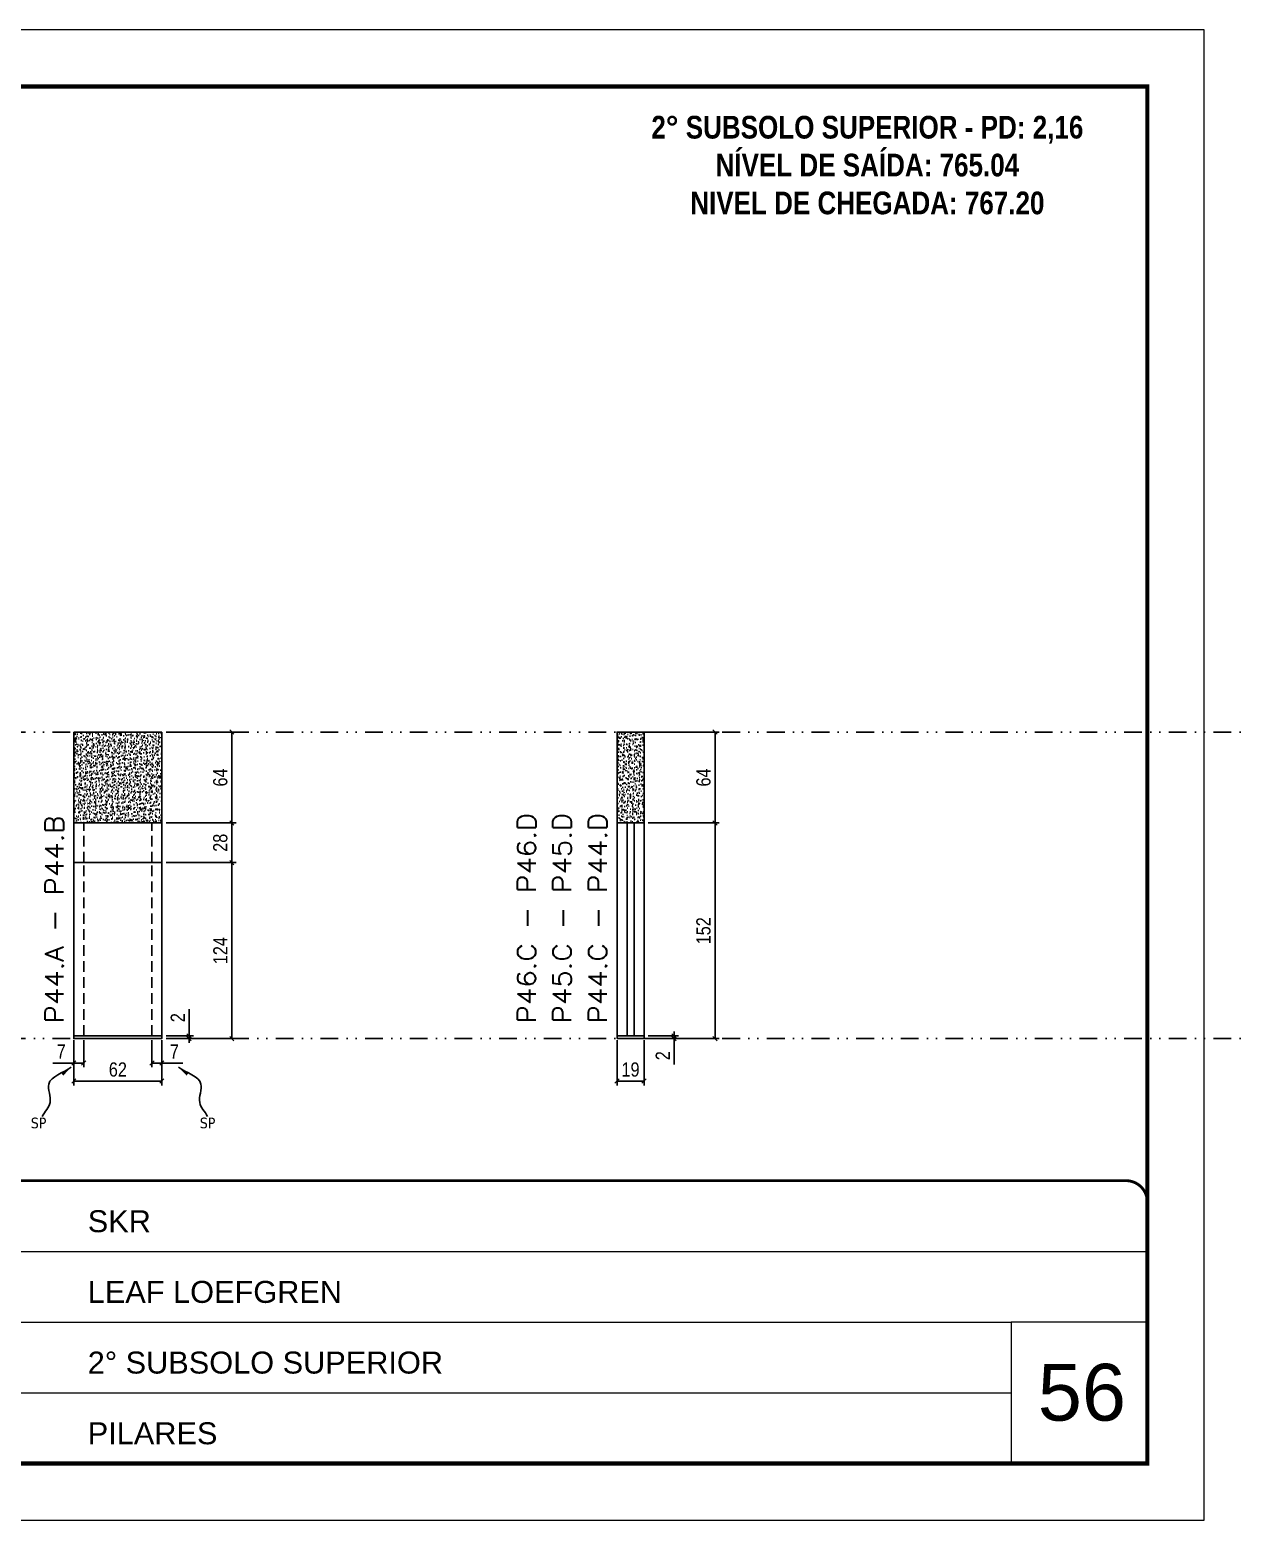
# Model space of a CAD drawing. Extents: x 13741 to 27878, y -21631 to 6985.
# Drawn here: x 19826 to 20677, y -8997 to -7947 of the extents above; entities that cross this region are included whole.
import ezdxf

# ---------------------------------------------------------------- set-up
doc = ezdxf.new("R2010")
doc.units = 0
for name, pattern in [('CONTINUO', [0]), ('DASHED', [0.75, 0.5, -0.25]), ('DIVIDE2', [0.625, 0.25, -0.125, 0, -0.125, 0, -0.125]), ('HIDDEN', [0.375, 0.25, -0.125])]:
    doc.linetypes.add(name, pattern=pattern)
for name, color, linetype, lineweight in [('CARIMBO', 255, 'Continuous', 9), ('Folhas', 255, 'Continuous', 9), ('SARRAFO DE PRESSAO', 251, 'DASHED', 9), ('Texto Seção', 7, 'Continuous', 15)]:
    doc.layers.add(name, color=color, linetype=linetype, lineweight=lineweight)
for name, color, linetype in [('COTA', 241, 'Continuous'), ('NOMENCLATURA', 7, 'Continuous'), ('Nível', 160, 'Continuous'), ('Painéis', 200, 'Continuous'), ('SARR_2.2x7', 40, 'Continuous'), ('Sarrafo de Pressão', 42, 'HIDDEN'), ('texto', 7, 'Continuous')]:
    doc.layers.add(name, color=color, linetype=linetype)
doc.styles.add('ARIAL', font='arial.ttf')
doc.styles.add('COTA TECNICA', font='techl___.ttf', dxfattribs={"height": 10})
doc.styles.add('COTA TECNICA-50', font='techl___.ttf', dxfattribs={"height": 10})
doc.styles.add('REGUA-120', font='ROMANS.shx', dxfattribs={"height": 15})
doc.styles.add('ROMANC', font='techb___.ttf', dxfattribs={"height": 2.5})
doc.styles.get("Standard").update_dxf_attribs({"font": 'arial.ttf'})
doc.styles.add('Tecnologia', font='')
doc.styles.get('Tecnologia').set_extended_font_data('Forgotten Futurist')
doc.dimstyles.new('COTA PAINEL-50', dxfattribs={"dimtxt": 10, "dimasz": 3, "dimexe": 3, "dimexo": 3, "dimgap": 3, "dimtad": 1, "dimdec": 1, "dimzin": 12, "dimdsep": 46, "dimtxsty": 'COTA TECNICA-50', "dimblk1": 'OBLIQUE', "dimblk2": 'OBLIQUE', "dimsah": 1, "dimcen": 0.9, "dimclrd": 4, "dimclre": 4, "dimclrt": 240, "dimadec": 1, "dimazin": 3, "dimtfac": 1, "dimtdec": 1, "dimtmove": 0, "dimatfit": 3, "dimfxl": 1, "dimtolj": 1, "dimtzin": 12, "dimarcsym": 0})
doc.dimstyles.new('PAINEL', dxfattribs={"dimtxt": 10, "dimasz": 3, "dimexe": 3, "dimexo": 3, "dimgap": 3, "dimtad": 1, "dimdec": 1, "dimzin": 12, "dimdsep": 46, "dimtxsty": 'COTA TECNICA', "dimblk1": 'OBLIQUE', "dimblk2": 'OBLIQUE', "dimsah": 1, "dimcen": 0.9, "dimclrd": 4, "dimclre": 4, "dimclrt": 240, "dimadec": 1, "dimazin": 3, "dimtfac": 1, "dimtdec": 1, "dimtmove": 0, "dimatfit": 3, "dimfxl": 1, "dimtolj": 1, "dimtzin": 12, "dimarcsym": 0})
doc.dimstyles.get("Standard").update_dxf_attribs({"dimtxt": 0.18, "dimasz": 0.18, "dimexe": 0.18, "dimexo": 0.0625, "dimgap": 0.09, "dimtad": 0, "dimtih": 1, "dimtoh": 1, "dimdec": 4, "dimzin": 0, "dimdsep": 46, "dimtxsty": 'Standard', "dimcen": 0.09, "dimadec": 0, "dimazin": 0, "dimtfac": 1, "dimtdec": 4, "dimtofl": 0, "dimtmove": 0, "dimatfit": 3, "dimfxl": 1, "dimtolj": 1, "dimtzin": 0, "dimarcsym": 0})

# ---------------------------------------------------------------- blocks, each defined once
blk = doc.blocks.new('9999999999')
at = {"color": 30, "linetype": 'CONTINUO'}
for p, q in [((98564.6, 34230.2), (98564.6, 34429.4)), ((98564.6, 34379.6), (99584, 34379.6)), ((98564.6, 34329.8), (99488, 34329.8)), ((99584, 34329.8), (99488, 34329.8)), ((99488, 34329.8), (99488, 34230.2)), ((98564.6, 34280), (99488, 34280))]:
    blk.add_line(p, q, dxfattribs=at)
at = {"color": 30, "linetype": 'CONTINUO', "const_width": 2}
blk.add_lwpolyline([(99584, 34230.2), (99584, 34414.4, 0.414214), (99569, 34429.4), (98229, 34429.4, 0.414214), (98214, 34414.4), (98214, 34245.2, 0.414214), (98229, 34230.2), (99584, 34230.2)], format="xyb", dxfattribs=at)
at = {"layer": 'Folhas'}
blk.add_lwpolyline([(98139, 34190.2), (99624, 34190.2), (99624, 35240.2), (98139, 35240.2)], close=True, dxfattribs=at)
at = {"layer": 'Folhas', "color": 30, "const_width": 3}
blk.add_lwpolyline([(98214, 34230.2), (99584, 34230.2), (99584, 35200.2), (98214, 35200.2)], close=True, dxfattribs=at)
at = {"color": 7, "linetype": 'Continuous', "ltscale": 5, "style": 'ARIAL'}
for s, height, p in [('SKR', 15.48, (98837.7, 34393.1)), ('LEAF LOEFGREN', 15.483, (98837.7, 34343.3)), ('2° SUBSOLO SUPERIOR', 15.483, (98837.7, 34293.5)), ('NOVA SISTEMAS CONSTRUTIVOS', 11.059, (98263.2, 34267.2)), ('PILARES', 15.48, (98837.7, 34243.7))]:
    blk.add_text(s, height=height, dxfattribs=at).set_placement(p)
at = {"layer": 'Folhas', "color": 7, "style": 'Tecnologia', "width": 1.5}
for s, p in [('CLIENTE:', (98573.7, 34397.2)), ('OBRA:', (98573.7, 34347.3)), ('PAVIMENTO:', (98573.7, 34297.5)), ('PROJETO:', (98573.7, 34247.7))]:
    blk.add_text(s, height=14, dxfattribs=at).set_placement(p)
blk = doc.blocks.new('_Oblique')
at = {"color": 0, "linetype": 'ByBlock', "lineweight": -2}
blk.add_line((-0.5, -0.5), (0.5, 0.5), dxfattribs=at)
blk = doc.blocks.new('*D2196')
at = {"layer": 'COTA', "color": 4, "lineweight": -2, "transparency": 16777216}
for p, q in [((19857.4, -8658.5), (19857.4, -8690.4)), ((19919.4, -8658.5), (19919.4, -8690.4)), ((19919.4, -8687.4), (19857.4, -8687.4))]:
    blk.add_line(p, q, dxfattribs=at)
at = {"layer": 'Defpoints', "color": 0, "transparency": 16777216}
for p in [(19857.4, -8655.5), (19919.4, -8655.5), (19857.4, -8687.4)]:
    blk.add_point(p, dxfattribs=at)
at = {"layer": 'COTA', "color": 4, "lineweight": -2, "transparency": 16777216, "xscale": 3, "yscale": 3, "zscale": 3, "rotation": 180}
blk.add_blockref('_Oblique', (19857.4, -8687.4), dxfattribs=at)
at = {"layer": 'COTA', "color": 4, "lineweight": -2, "transparency": 16777216, "xscale": 3, "yscale": 3, "zscale": 3}
blk.add_blockref('_Oblique', (19919.4, -8687.4), dxfattribs=at)
at = {"layer": 'COTA', "color": 240, "transparency": 16777216, "insert": (19888.4, -8679.3), "char_height": 10, "attachment_point": 5, "style": 'COTA TECNICA'}
blk.add_mtext('\\A1;62', dxfattribs=at)
blk = doc.blocks.new('*D2197')
at = {"layer": 'COTA', "color": 4, "lineweight": -2, "transparency": 16777216}
for p, q in [((19912.4, -8658.5), (19912.4, -8677.7)), ((19919.4, -8660.5), (19919.4, -8677.7)), ((19912.4, -8674.7), (19919.4, -8674.7)), ((19919.4, -8674.7), (19934.1, -8674.7))]:
    blk.add_line(p, q, dxfattribs=at)
at = {"layer": 'Defpoints', "color": 0, "transparency": 16777216}
for p in [(19912.4, -8655.5), (19919.4, -8657.5), (19919.4, -8674.7)]:
    blk.add_point(p, dxfattribs=at)
at = {"layer": 'COTA', "color": 4, "lineweight": -2, "transparency": 16777216, "xscale": 3, "yscale": 3, "zscale": 3, "rotation": 180}
blk.add_blockref('_Oblique', (19912.4, -8674.7), dxfattribs=at)
at = {"layer": 'COTA', "color": 4, "lineweight": -2, "transparency": 16777216, "xscale": 3, "yscale": 3, "zscale": 3}
blk.add_blockref('_Oblique', (19919.4, -8674.7), dxfattribs=at)
at = {"layer": 'COTA', "color": 240, "transparency": 16777216, "insert": (19928.2, -8666.6), "char_height": 10, "attachment_point": 5, "style": 'COTA TECNICA-50'}
blk.add_mtext('\\A1;7', dxfattribs=at)
blk = doc.blocks.new('*D2198')
at = {"layer": 'COTA', "color": 4, "lineweight": -2, "transparency": 16777216}
for p, q in [((19857.4, -8660.5), (19857.4, -8677.7)), ((19864.4, -8658.5), (19864.4, -8677.7)), ((19857.4, -8674.7), (19842.6, -8674.7)), ((19864.4, -8674.7), (19857.4, -8674.7))]:
    blk.add_line(p, q, dxfattribs=at)
at = {"layer": 'Defpoints', "color": 0, "transparency": 16777216}
for p in [(19857.4, -8657.5), (19864.4, -8655.5), (19857.4, -8674.7)]:
    blk.add_point(p, dxfattribs=at)
at = {"layer": 'COTA', "color": 4, "lineweight": -2, "transparency": 16777216, "xscale": 3, "yscale": 3, "zscale": 3, "rotation": 180}
blk.add_blockref('_Oblique', (19857.4, -8674.7), dxfattribs=at)
at = {"layer": 'COTA', "color": 4, "lineweight": -2, "transparency": 16777216, "xscale": 3, "yscale": 3, "zscale": 3}
blk.add_blockref('_Oblique', (19864.4, -8674.7), dxfattribs=at)
at = {"layer": 'COTA', "color": 240, "transparency": 16777216, "insert": (19848.5, -8666.6), "char_height": 10, "attachment_point": 5, "style": 'COTA TECNICA-50'}
blk.add_mtext('\\A1;7', dxfattribs=at)
blk = doc.blocks.new('*D2199')
at = {"layer": 'COTA', "color": 4, "lineweight": -2, "transparency": 16777216}
for p, q in [((19938.6, -8655.5), (19938.6, -8636.7)), ((19922.4, -8655.5), (19941.6, -8655.5)), ((19922.4, -8657.5), (19941.6, -8657.5)), ((19938.6, -8657.5), (19938.6, -8655.5)), ((19938.6, -8657.5), (19938.6, -8660.5))]:
    blk.add_line(p, q, dxfattribs=at)
at = {"layer": 'Defpoints', "color": 0, "transparency": 16777216}
for p in [(19919.4, -8655.5), (19919.4, -8657.5), (19938.6, -8657.5)]:
    blk.add_point(p, dxfattribs=at)
at = {"layer": 'COTA', "color": 4, "lineweight": -2, "transparency": 16777216, "xscale": 3, "yscale": 3, "zscale": 3}
for p, rotation in [((19938.6, -8655.5), 270), ((19938.6, -8657.5), 90)]:
    blk.add_blockref('_Oblique', p, dxfattribs=dict(at, rotation=rotation))
at = {"layer": 'COTA', "color": 240, "transparency": 16777216, "insert": (19930.6, -8642.7), "char_height": 10, "attachment_point": 5, "rotation": 90, "style": 'COTA TECNICA-50'}
blk.add_mtext('\\A1;2', dxfattribs=at)
blk = doc.blocks.new('*D2204')
at = {"layer": 'COTA', "color": 4, "lineweight": -2, "transparency": 16777216}
for p, q in [((19922.4, -8441.5), (19971.7, -8441.5)), ((19968.7, -8505.5), (19968.7, -8441.5)), ((19922.4, -8505.5), (19971.7, -8505.5))]:
    blk.add_line(p, q, dxfattribs=at)
at = {"layer": 'Defpoints', "color": 0, "transparency": 16777216}
for p in [(19919.4, -8441.5), (19968.7, -8441.5), (19919.4, -8505.5)]:
    blk.add_point(p, dxfattribs=at)
at = {"layer": 'COTA', "color": 4, "lineweight": -2, "transparency": 16777216, "xscale": 3, "yscale": 3, "zscale": 3}
for p, rotation in [((19968.7, -8441.5), 90), ((19968.7, -8505.5), 270)]:
    blk.add_blockref('_Oblique', p, dxfattribs=dict(at, rotation=rotation))
at = {"layer": 'COTA', "color": 240, "transparency": 16777216, "insert": (19960.6, -8473.5), "char_height": 10, "attachment_point": 5, "rotation": 90, "style": 'COTA TECNICA-50'}
blk.add_mtext('\\A1;64', dxfattribs=at)
blk = doc.blocks.new('*D2200')
at = {"layer": 'COTA', "color": 4, "lineweight": -2, "transparency": 16777216}
for p, q in [((19922.4, -8505.5), (19971.7, -8505.5)), ((19968.7, -8533.5), (19968.7, -8505.5)), ((19922.4, -8533.5), (19971.7, -8533.5))]:
    blk.add_line(p, q, dxfattribs=at)
at = {"layer": 'Defpoints', "color": 0, "transparency": 16777216}
for p in [(19919.4, -8505.5), (19968.7, -8505.5), (19919.4, -8533.5)]:
    blk.add_point(p, dxfattribs=at)
at = {"layer": 'COTA', "color": 4, "lineweight": -2, "transparency": 16777216, "xscale": 3, "yscale": 3, "zscale": 3}
for p, rotation in [((19968.7, -8505.5), 90), ((19968.7, -8533.5), 270)]:
    blk.add_blockref('_Oblique', p, dxfattribs=dict(at, rotation=rotation))
at = {"layer": 'COTA', "color": 240, "transparency": 16777216, "insert": (19960.6, -8519.5), "char_height": 10, "attachment_point": 5, "rotation": 90, "style": 'COTA TECNICA-50'}
blk.add_mtext('\\A1;28', dxfattribs=at)
blk = doc.blocks.new('*D2201')
at = {"layer": 'COTA', "color": 4, "linetype": 'ByBlock', "lineweight": -2, "transparency": 16777216}
for p, q in [((19922.4, -8533.5), (19971.7, -8533.5)), ((19968.7, -8657.5), (19968.7, -8533.5)), ((19922.4, -8657.5), (19971.7, -8657.5))]:
    blk.add_line(p, q, dxfattribs=at)
at = {"layer": 'Defpoints', "color": 0, "linetype": 'ByBlock', "transparency": 16777216}
for p in [(19919.4, -8533.5), (19968.7, -8533.5), (19919.4, -8657.5)]:
    blk.add_point(p, dxfattribs=at)
at = {"layer": 'COTA', "color": 4, "linetype": 'ByBlock', "lineweight": -2, "transparency": 16777216, "xscale": 3, "yscale": 3, "zscale": 3}
for p, rotation in [((19968.7, -8533.5), 90), ((19968.7, -8657.5), 270)]:
    blk.add_blockref('_Oblique', p, dxfattribs=dict(at, rotation=rotation))
at = {"layer": 'COTA', "color": 240, "linetype": 'ByBlock', "transparency": 16777216, "insert": (19960.6, -8595.5), "char_height": 10, "attachment_point": 5, "rotation": 90, "style": 'COTA TECNICA'}
blk.add_mtext('\\A1;124', dxfattribs=at)
blk = doc.blocks.new('*D2202')
at = {"layer": 'COTA', "color": 4, "linetype": 'ByBlock', "lineweight": -2, "transparency": 16777216}
for p, q in [((19922.4, -8533.5), (19971.7, -8533.5)), ((19968.7, -8657.5), (19968.7, -8533.5)), ((19922.4, -8657.5), (19971.7, -8657.5))]:
    blk.add_line(p, q, dxfattribs=at)
at = {"layer": 'Defpoints', "color": 0, "linetype": 'ByBlock', "transparency": 16777216}
for p in [(19919.4, -8533.5), (19968.7, -8533.5), (19919.4, -8657.5)]:
    blk.add_point(p, dxfattribs=at)
at = {"layer": 'COTA', "color": 4, "linetype": 'ByBlock', "lineweight": -2, "transparency": 16777216, "xscale": 3, "yscale": 3, "zscale": 3}
for p, rotation in [((19968.7, -8533.5), 90), ((19968.7, -8657.5), 270)]:
    blk.add_blockref('_Oblique', p, dxfattribs=dict(at, rotation=rotation))
at = {"layer": 'COTA', "color": 240, "linetype": 'ByBlock', "transparency": 16777216, "insert": (19960.6, -8595.5), "char_height": 10, "attachment_point": 5, "rotation": 90, "style": 'COTA TECNICA'}
blk.add_mtext('\\A1;124', dxfattribs=at)
blk = doc.blocks.new('*D2193')
at = {"layer": 'COTA', "color": 4, "lineweight": -2, "transparency": 16777216}
for p, q in [((20240, -8658.5), (20240, -8690.4)), ((20259, -8658.5), (20259, -8690.4)), ((20240, -8687.4), (20259, -8687.4))]:
    blk.add_line(p, q, dxfattribs=at)
at = {"layer": 'Defpoints', "color": 0, "transparency": 16777216}
for p in [(20240, -8655.5), (20259, -8655.5), (20259, -8687.4)]:
    blk.add_point(p, dxfattribs=at)
at = {"layer": 'COTA', "color": 4, "lineweight": -2, "transparency": 16777216, "xscale": 3, "yscale": 3, "zscale": 3, "rotation": 180}
blk.add_blockref('_Oblique', (20240, -8687.4), dxfattribs=at)
at = {"layer": 'COTA', "color": 4, "lineweight": -2, "transparency": 16777216, "xscale": 3, "yscale": 3, "zscale": 3}
blk.add_blockref('_Oblique', (20259, -8687.4), dxfattribs=at)
at = {"layer": 'COTA', "color": 240, "transparency": 16777216, "insert": (20249.5, -8679.3), "char_height": 10, "attachment_point": 5, "style": 'COTA TECNICA'}
blk.add_mtext('\\A1;19', dxfattribs=at)
blk = doc.blocks.new('*D2194')
at = {"layer": 'COTA', "color": 4, "lineweight": -2, "transparency": 16777216}
for p, q in [((20262, -8655.5), (20283.2, -8655.5)), ((20262, -8657.5), (20283.2, -8657.5)), ((20280.2, -8655.5), (20280.2, -8652.5)), ((20280.2, -8655.5), (20280.2, -8657.5)), ((20280.2, -8657.5), (20280.2, -8675.6))]:
    blk.add_line(p, q, dxfattribs=at)
at = {"layer": 'Defpoints', "color": 0, "transparency": 16777216}
for p in [(20259, -8655.5), (20259, -8657.5), (20280.2, -8655.5)]:
    blk.add_point(p, dxfattribs=at)
at = {"layer": 'COTA', "color": 4, "lineweight": -2, "transparency": 16777216, "xscale": 3, "yscale": 3, "zscale": 3}
for p, rotation in [((20280.2, -8655.5), 270), ((20280.2, -8657.5), 90)]:
    blk.add_blockref('_Oblique', p, dxfattribs=dict(at, rotation=rotation))
at = {"layer": 'COTA', "color": 240, "transparency": 16777216, "insert": (20272.2, -8669.5), "char_height": 10, "attachment_point": 5, "rotation": 90, "style": 'COTA TECNICA-50'}
blk.add_mtext('\\A1;2', dxfattribs=at)
blk = doc.blocks.new('*D2203')
at = {"layer": 'COTA', "color": 4, "linetype": 'ByBlock', "lineweight": -2, "transparency": 16777216}
for p, q in [((20262, -8441.5), (20312, -8441.5)), ((20309, -8441.5), (20309, -8505.5)), ((20262, -8505.5), (20312, -8505.5))]:
    blk.add_line(p, q, dxfattribs=at)
at = {"layer": 'Defpoints', "color": 0, "linetype": 'ByBlock', "transparency": 16777216}
for p in [(20259, -8441.5), (20259, -8505.5), (20309, -8505.5)]:
    blk.add_point(p, dxfattribs=at)
at = {"layer": 'COTA', "color": 4, "linetype": 'ByBlock', "lineweight": -2, "transparency": 16777216, "xscale": 3, "yscale": 3, "zscale": 3}
for p, rotation in [((20309, -8441.5), 90), ((20309, -8505.5), 270)]:
    blk.add_blockref('_Oblique', p, dxfattribs=dict(at, rotation=rotation))
at = {"layer": 'COTA', "color": 240, "linetype": 'ByBlock', "transparency": 16777216, "insert": (20300.9, -8473.5), "char_height": 10, "attachment_point": 5, "rotation": 90, "style": 'COTA TECNICA'}
blk.add_mtext('\\A1;64', dxfattribs=at)
blk = doc.blocks.new('*D2195')
at = {"layer": 'COTA', "color": 4, "lineweight": -2, "transparency": 16777216}
for p, q in [((20262, -8505.5), (20312, -8505.5)), ((20309, -8657.5), (20309, -8505.5)), ((20262, -8657.5), (20312, -8657.5))]:
    blk.add_line(p, q, dxfattribs=at)
at = {"layer": 'Defpoints', "color": 0, "transparency": 16777216}
for p in [(20259, -8505.5), (20309, -8505.5), (20259, -8657.5)]:
    blk.add_point(p, dxfattribs=at)
at = {"layer": 'COTA', "color": 4, "lineweight": -2, "transparency": 16777216, "xscale": 3, "yscale": 3, "zscale": 3}
for p, rotation in [((20309, -8505.5), 90), ((20309, -8657.5), 270)]:
    blk.add_blockref('_Oblique', p, dxfattribs=dict(at, rotation=rotation))
at = {"layer": 'COTA', "color": 240, "transparency": 16777216, "insert": (20300.9, -8581.5), "char_height": 10, "attachment_point": 5, "rotation": 90, "style": 'COTA TECNICA-50'}
blk.add_mtext('\\A1;152', dxfattribs=at)

msp = doc.modelspace()

# ---------------------------------------------------------------- hatches: boundary and pattern name
at = {"layer": 'COTA', "linetype": 'ByBlock'}
h = msp.add_hatch(dxfattribs=at)
h.set_pattern_fill('AR-CONC', color=256, scale=0.03)
h.set_pattern_definition([(50, (14415.268, -19456.9086), (5.46554, -0.4781726), [0.5715, -6.2865]), (355, (14415.268, -19456.9086), (-1.0573026, 5.7317054), [0.4572, -5.0292175]), (100.451445, (14415.7236, -19456.9484), (4.4082374, 5.2535326), [0.4857003, -5.3427073]), (46.1842, (14415.268, -19455.3846), (8.1323712, -1.26127), [0.85725, -9.42975]), (96.63556, (14415.946, -19455.49), (7.122124, 7.4227837), [0.7285507, -8.014068]), (351.18415, (14415.268, -19455.3846), (7.122124, 7.422784), [0.685799, -7.543792]), (21, (14416.03, -19455.7656), (4.5484317, -3.067956), [0.5715, -6.2865]), (326, (14416.03, -19455.7656), (1.8540609, 5.525639), [0.4572, -5.0292]), (71.451445, (14416.409, -19456.021), (6.4024926, 2.457683), [0.4857003, -5.3426981]), (37.5, (14415.268, -19456.9086), (0.0926581, 2.53665117), [0, -4.96824, 0, -5.1054, 0, -5.04825]), (7.5, (14415.268, -19456.9086), (2.0045899, 3.00541724), [0, -2.91084, 0, -4.85394, 0, -1.92405]), (327.5, (14413.5688, -19456.9086), (4.06771786, -0.17186232), [0, -1.905, 0, -5.9436, 0, -7.8867]), (317.5, (14412.807, -19456.9086), (4.4438754, 0.7627947), [0, -2.4765, 0, -3.94716, 0, -5.6007])])
h.paths.add_polyline_path([(19919.35, -8505.47), (19919.35, -8441.47), (19857.35, -8441.47), (19857.35, -8505.47)])
at = {"layer": 'COTA'}
h = msp.add_hatch(dxfattribs=at)
h.set_pattern_fill('AR-CONC', color=256, scale=0.03)
h.set_pattern_definition([(50, (103.218, -2381.15), (5.4655401, -0.4781726), [0.5715, -6.2865]), (355, (103.218, -2381.15), (-1.0573026, 5.7317054), [0.4572, -5.0292175]), (100.451445, (103.6735, -2381.19), (4.4082374, 5.2535326), [0.4857003, -5.3427073]), (46.1842, (103.218, -2379.626), (8.1323712, -1.2612698), [0.85725, -9.42975]), (96.635558, (103.896, -2379.731), (7.122124, 7.4227837), [0.7285507, -8.0140682]), (351.18415, (103.218, -2379.626), (7.122124, 7.4227837), [0.685799, -7.543792]), (21, (103.98, -2380.007), (4.5484317, -3.0679559), [0.5715, -6.2865]), (326, (103.98, -2380.007), (1.8540609, 5.525639), [0.4572, -5.0292]), (71.451445, (104.359, -2380.263), (6.4024926, 2.4576831), [0.4857003, -5.3426981]), (37.5, (103.218, -2381.1502), (0.0926581, 2.53665117), [0, -4.96824, 0, -5.1054, 0, -5.04825]), (7.5, (103.218, -2381.1502), (2.00458988, 3.00541724), [0, -2.91084, 0, -4.85394, 0, -1.92405]), (327.5, (101.5188, -2381.1502), (4.06771786, -0.17186232), [0, -1.905, 0, -5.9436, 0, -7.8867]), (317.5, (100.7568, -2381.1502), (4.44387544, 0.76279473), [0, -2.4765, 0, -3.94716, 0, -5.6007])])
h.paths.add_polyline_path([(20259.04, -8441.47), (20240.04, -8441.47), (20240.04, -8505.47), (20259.04, -8505.47)])

# ---------------------------------------------------------------- linework, layer by layer
at = {"layer": 'COTA', "linetype": 'ByBlock'}
for p, q in [((19919.35, -8441.47), (19857.35, -8441.47)), ((19857.35, -8505.47), (19857.35, -8441.47)), ((19919.35, -8505.47), (19919.35, -8441.47))]:
    msp.add_line(p, q, dxfattribs=at)
msp.add_lwpolyline([(20240.04, -8505.47), (20259.04, -8505.47), (20259.04, -8441.47), (20240.04, -8441.47)], close=True, dxfattribs=at)
at = {"layer": 'Nível', "color": 4, "linetype": 'DIVIDE2', "ltscale": 50}
for p, q in [((13741.09, -8441.47), (21531.15, -8441.47)), ((13741.09, -8657.47), (21531.15, -8657.47))]:
    msp.add_line(p, q, dxfattribs=at)
at = {"layer": 'Painéis'}
for p, q in [((19919.35, -8505.47), (19857.35, -8505.47)), ((19857.35, -8505.47), (19857.35, -8655.47)), ((19919.35, -8655.47), (19919.35, -8505.47)), ((20240.04, -8505.47), (20240.04, -8655.47)), ((20240.04, -8505.47), (20259.04, -8505.47)), ((20259.04, -8505.47), (20259.04, -8655.47)), ((19857.35, -8533.47), (19919.35, -8533.47)), ((20240.04, -8655.47), (20259.04, -8655.47)), ((20240.04, -8655.47), (20259.04, -8655.47)), ((20240.04, -8657.47), (20240.04, -8655.47)), ((20259.04, -8657.47), (20240.04, -8657.47)), ((20259.04, -8655.47), (20259.04, -8657.47))]:
    msp.add_line(p, q, dxfattribs=at)
msp.add_lwpolyline([(19919.35, -8655.47), (19857.35, -8655.47), (19857.35, -8657.47), (19919.35, -8657.47)], close=True, dxfattribs=at)
at = {"layer": 'SARR_2.2x7'}
for p, q in [((20247.04, -8505.47), (20247.04, -8655.47)), ((20252.04, -8505.47), (20252.04, -8655.47))]:
    msp.add_line(p, q, dxfattribs=at)
at = {"layer": 'Sarrafo de Pressão', "ltscale": 30}
for p, q in [((19864.35, -8533.47), (19864.35, -8505.47)), ((19912.35, -8533.47), (19912.35, -8505.47)), ((19864.35, -8655.47), (19864.35, -8533.47)), ((19912.35, -8655.47), (19912.35, -8533.47))]:
    msp.add_line(p, q, dxfattribs=at)

# ---------------------------------------------------------------- block references
at = {"layer": 'SARRAFO DE PRESSAO', "color": 6, "linetype": 'ByBlock'}
msp.add_blockref('9999999999', (-78970.51, -43186.95), dxfattribs=at)

# ---------------------------------------------------------------- texts
at = {"layer": 'CARIMBO', "style": 'ARIAL'}
msp.add_text('56', height=40, dxfattribs=at).set_placement((20536.33, -8926.61))
at = {"layer": 'NOMENCLATURA', "color": 2, "insert": (20416.31, -7980.69), "char_height": 16, "attachment_point": 2, "style": 'ROMANC'}
msp.add_mtext_dynamic_manual_height_columns('\\P2° SUBSOLO SUPERIOR - PD: 2,16\\PNÍVEL DE SAÍDA: 765.04\\PNIVEL DE CHEGADA: 767.20', width=432.3511, gutter_width=1, heights=[0], dxfattribs=at)
at = {"layer": 'texto', "color": 0, "char_height": 7.5, "attachment_point": 5}
for insert in [(19832.57, -8716.96), (19951.6, -8716.96)]:
    msp.add_mtext('{\\fTahoma|b0|i0|c0|p34;\\C4;SP}', dxfattribs=dict(at, insert=insert))
at = {"layer": 'Texto Seção', "style": 'REGUA-120', "width": 1.1}
for s, p in [('P44.A - P44.B', (19850.1, -8646.7)), ('P46.C - P46.D', (20182.8, -8646.7)), ('P45.C - P45.D', (20207.8, -8646.7)), ('P44.C - P44.D', (20232.8, -8646.7))]:
    msp.add_text(s, height=13, rotation=90, dxfattribs=at).set_placement(p)

# ---------------------------------------------------------------- dimensions: what is measured, and where the dimension line sits
at = {"layer": 'COTA'}
for base, p1, p2, angle, picture, middle in [((19968.72, -8441.47), (19919.35, -8505.47), (19919.35, -8441.47), 90, '*D2204', (19960.62, -8473.47)), ((19968.72, -8505.47), (19919.35, -8533.47), (19919.35, -8505.47), 90, '*D2200', (19960.62, -8519.47)), ((20309.03, -8505.47), (20259.04, -8657.47), (20259.04, -8505.47), 90, '*D2195', (20300.92, -8581.47)), ((19857.35, -8674.71), (19864.35, -8655.47), (19857.35, -8657.47), 180, '*D2198', (19848.49, -8666.63))]:
    dim = msp.add_linear_dim(base=base, p1=p1, p2=p2, angle=angle, dimstyle='COTA PAINEL-50', dxfattribs=at)
    dim.commit()
    dim.dimension.update_dxf_attribs({"geometry": picture, "text_midpoint": middle})
at = {"layer": 'COTA', "linetype": 'ByBlock'}
dim = msp.add_linear_dim(base=(20309.03, -8505.47), p1=(20259.04, -8441.47), p2=(20259.04, -8505.47), angle=90, dimstyle='PAINEL', dxfattribs=at)
dim.commit()
dim.dimension.update_dxf_attribs({"geometry": '*D2203', "text_midpoint": (20300.93, -8473.47)})
for picture in ['*D2201', '*D2202']:
    dim = msp.add_aligned_dim(p1=(19919.35, -8657.47), p2=(19919.35, -8533.47), distance=-49.37, dimstyle='PAINEL', dxfattribs=at)
    dim.commit()
    dim.dimension.update_dxf_attribs({"geometry": picture, "text_midpoint": (19960.64, -8595.47)})
at = {"layer": 'COTA'}
for base, p1, p2, picture, middle in [((19938.61, -8657.47), (19919.35, -8655.47), (19919.35, -8657.47), '*D2199', (19938.61, -8642.72)), ((20280.24, -8655.47), (20259.04, -8657.47), (20259.04, -8655.47), '*D2194', (20280.24, -8669.52))]:
    dim = msp.add_linear_dim(base=base, p1=p1, p2=p2, angle=90, dimstyle='COTA PAINEL-50', dxfattribs=at)
    dim.commit()
    dim.dimension.update_dxf_attribs({"geometry": picture, "text_midpoint": middle, "dimtype": 160})
dim = msp.add_linear_dim(base=(19857.35, -8687.36), p1=(19919.35, -8655.47), p2=(19857.35, -8655.47), angle=180, dimstyle='PAINEL', override={"dimarcsym": 2}, dxfattribs=at)
dim.commit()
dim.dimension.update_dxf_attribs({"geometry": '*D2196', "text_midpoint": (19888.35, -8679.26)})
dim = msp.add_linear_dim(base=(19919.35, -8674.71), p1=(19912.35, -8655.47), p2=(19919.35, -8657.47), dimstyle='COTA PAINEL-50', dxfattribs=at)
dim.commit()
dim.dimension.update_dxf_attribs({"geometry": '*D2197', "text_midpoint": (19928.22, -8666.63)})
dim = msp.add_linear_dim(base=(20259.04, -8687.36), p1=(20240.04, -8655.47), p2=(20259.04, -8655.47), dimstyle='PAINEL', override={"dimarcsym": 2}, dxfattribs=at)
dim.commit()
dim.dimension.update_dxf_attribs({"geometry": '*D2193', "text_midpoint": (20249.54, -8679.27)})

# ---------------------------------------------------------------- leaders
at = {"layer": 'COTA', "path_type": 1}
for points in [[(19855.52, -8677.65), (19839.74, -8689.48), (19840.66, -8702.49), (19835.11, -8712.27)], [(19931.18, -8677.65), (19946.96, -8689.48), (19946.04, -8702.49), (19951.59, -8712.27)]]:
    msp.add_leader(points, dimstyle='Standard', override={"dimasz": 8}, dxfattribs=at)

doc.saveas('drawing.dxf')
